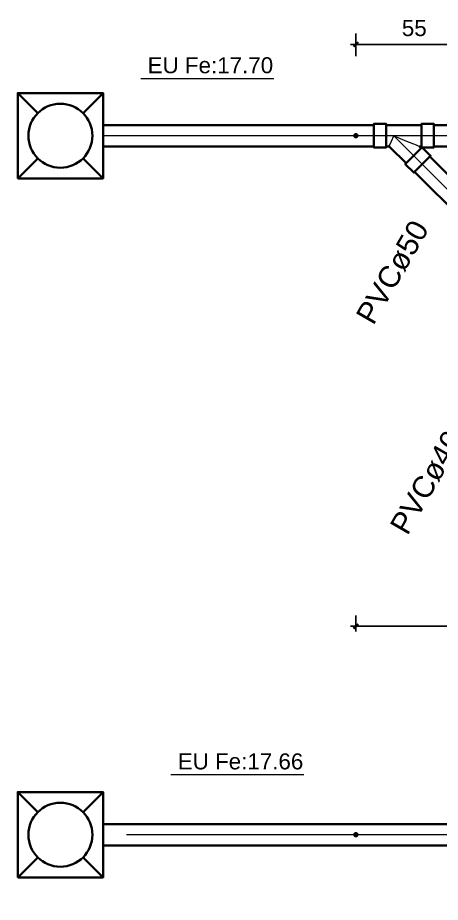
# Model space of a CAD drawing. Header units: metres. Extents: x -101133.8 to -101066.7, y -24899.3 to -24824.7.
# Drawn here: x -101113.208 to -101111.228, y -24848.598 to -24844.454 of the extents above; entities that cross this region are included whole.
import ezdxf

# ---------------------------------------------------------------- set-up
doc = ezdxf.new("R2010")
doc.units = ezdxf.units.M
doc.header["$LTSCALE"] = 0.2
doc.header["$PDSIZE"] = -5
doc.linetypes.add('AXES', pattern=[50.8, 31.75, -6.35, 6.35, -6.35])
for name, color, linetype in [('CMT-COTATION DIVERS', 1, 'Continuous'), ('CMT-PLB-EU', 3, 'Continuous'), ('CMT-PLB-EV-SOUS DALLAGE', 1, 'Continuous')]:
    doc.layers.add(name, color=color, linetype=linetype)
doc.styles.add('Arial', font='arial.ttf')
doc.styles.get("Standard").update_dxf_attribs({"font": 'arial.ttf'})
doc.dimstyles.get("Standard").update_dxf_attribs({"dimtxt": 0.18, "dimasz": 0.18, "dimexe": 0.18, "dimexo": 0.0625, "dimgap": 0.09, "dimtad": 0, "dimtih": 1, "dimtoh": 1, "dimdec": 4, "dimzin": 0, "dimdsep": 46, "dimtxsty": 'Standard', "dimcen": 0.09, "dimadec": 0, "dimazin": 0, "dimtfac": 1, "dimtdec": 4, "dimtofl": 0, "dimtmove": 0, "dimatfit": 3, "dimfxl": 1, "dimtolj": 1, "dimtzin": 0, "dimarcsym": 0})

# ---------------------------------------------------------------- blocks, each defined once
blk = doc.blocks.new('COT-45')
at = {"color": 0}
for p, q in [((-1, 0), (1, 0)), ((0, -1), (0, 1))]:
    blk.add_line(p, q, dxfattribs=at)
at = {"color": 0, "const_width": 0.4}
blk.add_lwpolyline([(-0.44, -0.44), (0.44, 0.44)], dxfattribs=at)
blk = doc.blocks.new('*D106')
at = {"layer": 'CMT-COTATION DIVERS', "color": 0, "lineweight": -2}
for p, q in [((-101111.6233, -24844.6334), (-101111.6233, -24844.5285)), ((-101111.0757, -24844.9766), (-101111.0757, -24844.5285)), ((-101111.5983, -24844.5785), (-101111.1007, -24844.5785))]:
    blk.add_line(p, q, dxfattribs=at)
at = {"layer": 'Defpoints', "color": 0, "lineweight": 15}
for p in [(-101111.0757, -24844.5785), (-101111.6233, -24844.6634), (-101111.0757, -24845.0066)]:
    blk.add_point(p, dxfattribs=at)
at = {"layer": 'CMT-COTATION DIVERS', "color": 0, "lineweight": -2, "xscale": 0.025, "yscale": 0.025, "zscale": 0.025, "rotation": 180}
blk.add_blockref('COT-45', (-101111.6233, -24844.5785), dxfattribs=at)
at = {"layer": 'CMT-COTATION DIVERS', "color": 0, "lineweight": -2, "xscale": 0.025, "yscale": 0.025, "zscale": 0.025}
blk.add_blockref('COT-45', (-101111.0757, -24844.5785), dxfattribs=at)
at = {"layer": 'CMT-COTATION DIVERS', "color": 0, "lineweight": 15, "insert": (-101111.3495, -24844.5029), "char_height": 0.075, "attachment_point": 5}
blk.add_mtext('\\A1;55', dxfattribs=at)
blk = doc.blocks.new('*D117')
at = {"layer": 'CMT-COTATION DIVERS', "color": 0, "lineweight": -2}
for p, q in [((-101111.6233, -24847.2801), (-101111.6233, -24847.2548)), ((-101106.0993, -24848.5677), (-101106.0993, -24847.2548)), ((-101111.5983, -24847.3048), (-101106.1243, -24847.3048))]:
    blk.add_line(p, q, dxfattribs=at)
at = {"layer": 'Defpoints', "color": 0, "lineweight": 15}
for p in [(-101111.6233, -24847.3101), (-101106.0993, -24847.3048), (-101106.0993, -24848.5977)]:
    blk.add_point(p, dxfattribs=at)
at = {"layer": 'CMT-COTATION DIVERS', "color": 0, "lineweight": -2, "xscale": 0.025, "yscale": 0.025, "zscale": 0.025, "rotation": 180}
blk.add_blockref('COT-45', (-101111.6233, -24847.3048), dxfattribs=at)
at = {"layer": 'CMT-COTATION DIVERS', "color": 0, "lineweight": -2, "xscale": 0.025, "yscale": 0.025, "zscale": 0.025}
blk.add_blockref('COT-45', (-101106.0993, -24847.3048), dxfattribs=at)
at = {"layer": 'CMT-COTATION DIVERS', "color": 0, "lineweight": 15, "insert": (-101108.8613, -24847.229), "char_height": 0.075, "attachment_point": 5}
blk.add_mtext('\\A1;552', dxfattribs=at)

msp = doc.modelspace()

# ---------------------------------------------------------------- linework, layer by layer
at = {"layer": 'CMT-PLB-EU', "linetype": 'Continuous', "lineweight": 20}
msp.add_lwpolyline([(-101111.0882, -24845.0282, 0, 0, 0), (-101111.2382, -24845.2881, 0.045, 0, 0), (-101111.3132, -24845.418, 0, 0, 0)], format="xyseb", dxfattribs=at)
at = {"layer": 'CMT-PLB-EV-SOUS DALLAGE', "linetype": 'Continuous', "lineweight": 20}
for p, q in [((-101112.631, -24844.7379), (-101112.0083, -24844.7379)), ((-101112.4899, -24847.999), (-101111.867, -24847.999))]:
    msp.add_line(p, q, dxfattribs=at)
at = {"layer": 'CMT-PLB-EV-SOUS DALLAGE', "lineweight": 35}
for p, q in [((-101113.2078, -24844.8066), (-101113.1139, -24844.9005)), ((-101112.8078, -24844.8066), (-101112.9018, -24844.9005)), ((-101111.5386, -24844.9566), (-101112.8078, -24844.9566)), ((-101111.5386, -24845.0566), (-101111.5386, -24844.9566)), ((-101111.4816, -24844.9566), (-101111.4816, -24845.0566)), ((-101111.3152, -24844.9566), (-101111.4816, -24844.9566)), ((-101111.3152, -24844.9566), (-101111.3152, -24845.0566)), ((-101109.9956, -24844.9566), (-101111.2582, -24844.9566)), ((-101111.2582, -24845.0566), (-101111.2582, -24844.9566)), ((-101111.5386, -24845.0566), (-101112.8078, -24845.0566)), ((-101111.4816, -24845.0566), (-101111.4708, -24845.0566)), ((-101111.4637, -24845.0595), (-101111.3881, -24845.1351)), ((-101111.3174, -24845.0644), (-101111.3881, -24845.1351)), ((-101111.3252, -24845.0566), (-101111.3152, -24845.0566)), ((-101111.3252, -24845.0566), (-101111.3174, -24845.0644)), ((-101109.9956, -24845.0566), (-101111.2582, -24845.0566)), ((-101113.1139, -24845.1127), (-101113.2078, -24845.2066)), ((-101112.9018, -24845.1127), (-101112.8078, -24845.2066)), ((-101111.3478, -24845.1754), (-101111.2771, -24845.1047)), ((-101111.2771, -24845.1047), (-101110.9451, -24845.4367)), ((-101111.3478, -24845.1754), (-101111.0158, -24845.5074)), ((-101113.2078, -24848.0812), (-101113.1139, -24848.1751)), ((-101112.8078, -24848.0812), (-101112.9018, -24848.1751)), ((-101106.348, -24848.2312), (-101112.8078, -24848.2312)), ((-101106.348, -24848.3312), (-101112.8078, -24848.3312)), ((-101113.1139, -24848.3873), (-101113.2078, -24848.4812)), ((-101112.9018, -24848.3873), (-101112.8078, -24848.4812))]:
    msp.add_line(p, q, dxfattribs=at)
at = {"layer": 'CMT-PLB-EV-SOUS DALLAGE', "color": 8, "linetype": 'AXES', "lineweight": 20}
for p, q in [((-101111.5386, -24845.0066), (-101112.8078, -24845.0066)), ((-101111.2582, -24845.0066), (-101111.5386, -24845.0066)), ((-101111.4459, -24845.0066), (-101111.3125, -24845.14)), ((-101109.9956, -24845.0066), (-101111.2582, -24845.0066)), ((-101111.3125, -24845.14), (-101110.9805, -24845.472)), ((-101106.348, -24848.2812), (-101112.8078, -24848.2812))]:
    msp.add_line(p, q, dxfattribs=at)
at = {"layer": 'CMT-PLB-EV-SOUS DALLAGE', "linetype": 'Continuous', "lineweight": 20}
for points in [[(-101111.6171, -24845.0066, 0.0125, 0.0125, 1), (-101111.6296, -24845.0066, 0.0125, 0.0125, 1), (-101111.6171, -24845.0066, 0, 0, 0), (-101111.6233, -24845.0066, 0, 0, 0), (-101112.0124, -24844.7379, 0, 0, 0)], [(-101111.6171, -24848.2812, 0.0125, 0.0125, 1), (-101111.6296, -24848.2812, 0.0125, 0.0125, 1), (-101111.6171, -24848.2812, 0, 0, 0), (-101111.6233, -24848.2812, 0, 0, 0), (-101111.8732, -24847.999, 0, 0, 0)]]:
    msp.add_lwpolyline(points, format="xyseb", dxfattribs=at)
at = {"layer": 'CMT-PLB-EV-SOUS DALLAGE', "lineweight": 35}
for points in [[(-101113.2078, -24845.2066), (-101112.8078, -24845.2066), (-101112.8078, -24844.8066), (-101113.2078, -24844.8066)], [(-101113.2078, -24848.4812), (-101112.8078, -24848.4812), (-101112.8078, -24848.0812), (-101113.2078, -24848.0812)]]:
    msp.add_lwpolyline(points, close=True, dxfattribs=at)
for points in [[(-101111.5386, -24844.9566), (-101111.5386, -24844.9509), (-101111.4816, -24844.9509), (-101111.4816, -24844.9566)], [(-101111.2582, -24844.9566), (-101111.2582, -24844.9509), (-101111.3152, -24844.9509), (-101111.3152, -24844.9566)], [(-101111.4816, -24845.0566), (-101111.4816, -24845.0623), (-101111.5386, -24845.0623), (-101111.5386, -24845.0566)], [(-101111.2771, -24845.1047), (-101111.2731, -24845.1006), (-101111.3134, -24845.0603), (-101111.3174, -24845.0644)], [(-101111.3152, -24845.0566), (-101111.3152, -24845.0623), (-101111.2582, -24845.0623), (-101111.2582, -24845.0566)], [(-101111.3881, -24845.1351), (-101111.3922, -24845.1391), (-101111.3519, -24845.1794), (-101111.3478, -24845.1754)]]:
    msp.add_lwpolyline(points, dxfattribs=at)
at = {"layer": 'CMT-PLB-EV-SOUS DALLAGE', "color": 8, "linetype": 'Continuous', "lineweight": 20}
msp.add_lwpolyline([(-101111.4766, -24845.0566), (-101111.4638, -24845.0499), (-101111.4563, -24845.0316), (-101111.4459, -24845.0066), (-101111.3856, -24845.0316), (-101111.3414, -24845.0499), (-101111.3252, -24845.0566)], dxfattribs=at)
at = {"layer": 'CMT-PLB-EV-SOUS DALLAGE', "lineweight": 35}
for centre in [(-101113.0078, -24845.0066), (-101113.0078, -24848.2812)]:
    msp.add_circle(centre, 0.15, dxfattribs=at)
msp.add_arc((-101111.4708, -24845.0666), 0.01, 45, 90, dxfattribs=at)

# ---------------------------------------------------------------- texts
at = {"layer": 'CMT-PLB-EU', "linetype": 'Continuous', "lineweight": 20, "char_height": 0.1, "attachment_point": 4, "rotation": 60, "style": 'Arial'}
for s, insert in [('PVCø50', (-101111.5834, -24845.8744)), ('PVCø40', (-101111.4241, -24846.8589))]:
    msp.add_mtext(s, dxfattribs=dict(at, insert=insert))
at = {"layer": 'CMT-PLB-EV-SOUS DALLAGE', "lineweight": 15, "char_height": 0.075, "attachment_point": 4, "style": 'Arial'}
for s, insert in [('EU Fe:17.70', (-101112.5989, -24844.677)), ('EU Fe:17.66', (-101112.4577, -24847.9381))]:
    msp.add_mtext(s, dxfattribs=dict(at, insert=insert))

# ---------------------------------------------------------------- dimensions: what is measured, and where the dimension line sits
at = {"layer": 'CMT-COTATION DIVERS', "lineweight": 15}
for base, p1, p2, picture, middle in [((-101111.0757, -24844.5785), (-101111.6233, -24844.6634), (-101111.0757, -24845.0066), '*D106', (-101111.3495, -24844.5029)), ((-101106.0993, -24847.3048), (-101111.6233, -24847.3101), (-101106.0993, -24848.5977), '*D117', (-101108.8613, -24847.229))]:
    dim = msp.add_linear_dim(base=base, p1=p1, p2=p2, dimstyle='Standard', override={"dimscale": 0.05, "dimtxt": 1.5, "dimasz": 0.5, "dimexe": 1, "dimexo": 0.6, "dimgap": 0.75, "dimtad": 1, "dimtih": 0, "dimtoh": 0, "dimdec": 0, "dimlfac": 100, "dimblk": 'COT-45', "dimcen": 0, "dimadec": 2, "dimazin": 2, "dimtdec": 2, "dimtix": 1, "dimtmove": 1, "dimfrac": 1}, dxfattribs=at)
    dim.commit()
    dim.dimension.update_dxf_attribs({"geometry": picture, "text_midpoint": middle})

doc.saveas('drawing.dxf')
